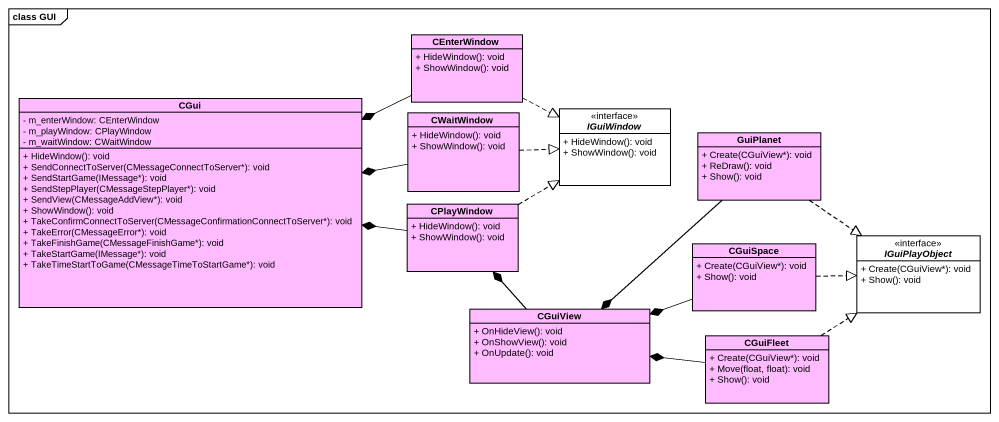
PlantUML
@startuml
mainframe class GUI
hide circle
hide empty members
skinparam classAttributeIconSize 0
class CEnterWindow #FFBBFF {
  + HideWindow(): void
  + ShowWindow(): void
}
class CGui #FFBBFF {
  - m_enterWindow: CEnterWindow
  - m_playWindow: CPlayWindow
  - m_waitWindow: CWaitWindow
  + HideWindow(): void
  + SendConnectToServer(CMessageConnectToServer*): void
  + SendStartGame(IMessage*): void
  + SendStepPlayer(CMessageStepPlayer*): void
  + SendView(CMessageAddView*): void
  + ShowWindow(): void
  + TakeConfirmConnectToServer(CMessageConfirmationConnectToServer*): void
  + TakeError(CMessageError*): void
  + TakeFinishGame(CMessageFinishGame*): void
  + TakeStartGame(IMessage*): void
  + TakeTimeStartToGame(CMessageTimeToStartGame*): void
}
class CWaitWindow #FFBBFF {
  + HideWindow(): void
  + ShowWindow(): void
}
interface IGuiWindow <<interface>> {
  + HideWindow(): void
  + ShowWindow(): void
}
class GuiPlanet #FFBBFF {
  + Create(CGuiView*): void
  + ReDraw(): void
  + Show(): void
}
class CPlayWindow #FFBBFF {
  + HideWindow(): void
  + ShowWindow(): void
}
class CGuiSpace #FFBBFF {
  + Create(CGuiView*): void
  + Show(): void
}
interface IGuiPlayObject <<interface>> {
  + Create(CGuiView*): void
  + Show(): void
}
class CGuiView #FFBBFF {
  + OnHideView(): void
  + OnShowView(): void
  + OnUpdate(): void
}
class CGuiFleet #FFBBFF {
  + Create(CGuiView*): void
  + Move(float, float): void
  + Show(): void
}
CEnterWindow -left-* CGui
CEnterWindow .right.|> IGuiWindow
CWaitWindow -left-* CGui
CWaitWindow .right.|> IGuiWindow
GuiPlanet ..|> IGuiPlayObject
GuiPlanet --* CGuiView
CPlayWindow -left-* CGui
CPlayWindow .right.|> IGuiWindow
CGuiSpace .right.|> IGuiPlayObject
CGuiSpace -left-* CGuiView
CGuiView -up-* CPlayWindow
CGuiFleet .up.|> IGuiPlayObject
CGuiFleet -left-* CGuiView
@enduml
